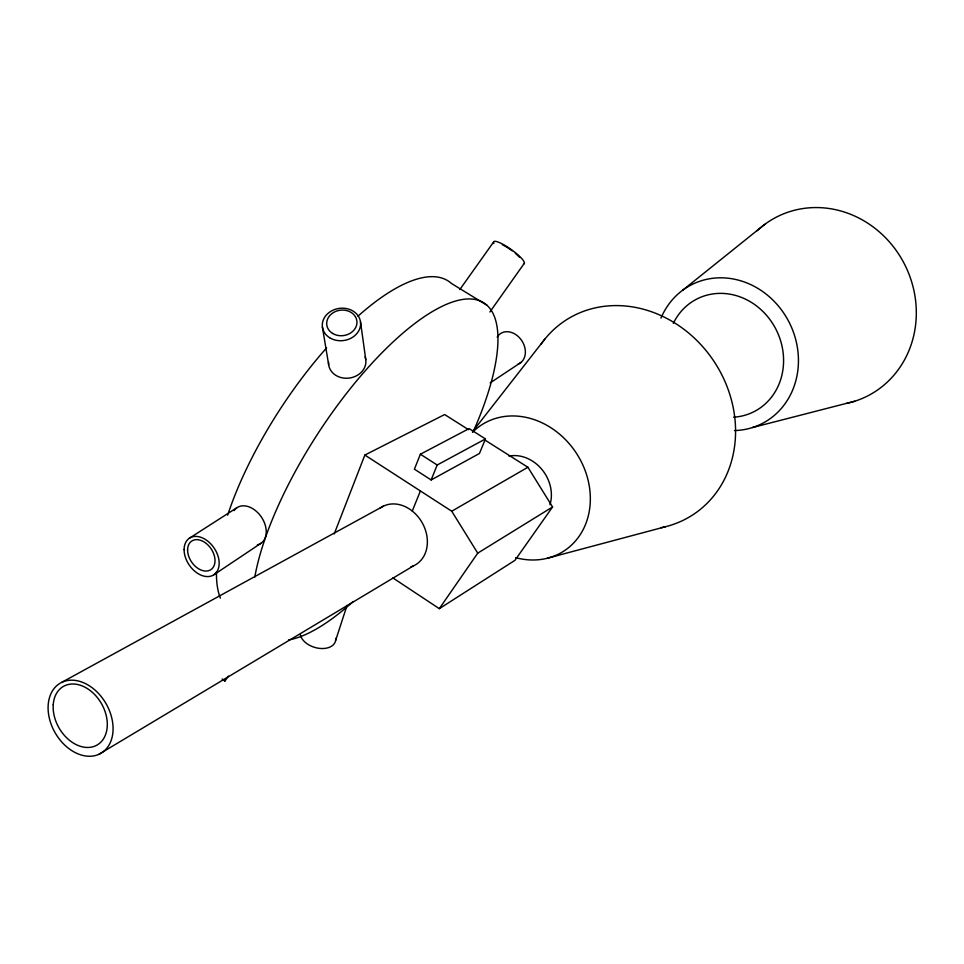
<?xml version="1.0" encoding="UTF-8"?>
<svg xmlns="http://www.w3.org/2000/svg" width="964" height="964" viewBox="0 0 964 964"><rect width="100%" height="100%" fill="white"/><g stroke="black" fill="none" stroke-linecap="round" stroke-linejoin="round"><path stroke-width="1.45" d="M335.641 640.433L347.064 605.344M334.231 533.911L364.85 455.056L444.633 414.544L468.612 429.715M420.388 454.225L414.399 469.167L431.137 479.952L479.445 453.478L485.47 438.933L469.107 428.582L420.388 454.225L437.198 464.997L485.47 438.933M412.279 511.053L420.4 490.965M431.137 479.952L437.198 464.997M392.878 577.93L439.319 608.658L477.734 553.143L552.565 506.956L527.911 467.263L485.013 440.102M552.565 506.956L514.969 560.313L439.319 608.658M222.094 679.005L224.974 680.982L228.396 676.138M489.893 311.999L524.344 263.256M459.852 289.513L493.556 242.085M472.493 431.727L544.756 339.22M682.693 290.224L764.741 224.371M213.948 574.725L260.967 543.286M490.158 382.913L520.982 362.44M189.173 538.358L236.819 507.775M98.738 754.402A40.548 29.33 60 0 0 94.821 689.899A40.548 29.33 60 0 0 48.164 710.348A40.548 29.33 60 0 0 98.738 754.402L413.544 565.82M364.85 455.056L451.742 511.221L527.911 467.263M61.937 682.247L383.539 506.076M547.287 558.252L665.546 526.706M752.571 427.522L854.743 401.241M487.073 305.323L451.477 283.488A198.09 70.721 -56.8 0 0 357.921 316.228M223.588 680.006L224.974 680.982M451.742 511.221L477.734 553.143M322.398 327.049L328.664 364.802M360.488 321.759L365.766 359.608M379.924 508.257A33.451 26.884 60.1 0 1 422.726 523.741A33.451 26.884 60.1 0 1 410.905 566.82M254.785 577.135A199.114 67.805 -56.9 0 1 425.088 316.156A199.114 67.805 -56.9 0 1 473.36 431.402M352.945 601.705A199.114 67.805 -56.9 0 1 288.501 639.951M220.37 598.15A198.09 70.721 -56.8 0 1 216.478 571.953M227.673 515.138A198.09 70.721 -56.8 0 1 326.603 347.884M493.869 243.518A18.75 3.856 35.5 0 1 509.872 248.567A18.75 3.856 35.5 0 1 523.548 263.931M502.352 244.711A15.689 3.229 35.5 0 1 512.173 250.845M515.318 253.327A15.689 3.229 35.5 0 1 519.512 257.268M365.091 356.909A18.738 15.942 -7.8 0 1 349.462 378.045A18.738 15.942 -7.8 0 1 328.579 362.018M541.19 343.955A116.21 101.678 56.5 0 1 714.481 362.103A116.21 101.678 56.5 0 1 661.208 527.682M472.517 432.306A75.312 63.901 56.5 0 1 585.847 472.529A75.312 63.901 56.5 0 1 515.668 557.65M508.992 456.093A35.849 30.39 56.6 0 1 541.696 469.191A35.849 30.39 56.6 0 1 549.962 504.787M757.089 230.758A100.377 92.544 63.7 0 1 904.22 263.606A100.377 92.544 63.7 0 1 846.5 403.422M660.967 318.108A77.867 70.059 63.6 0 1 743.533 281.693A77.867 70.059 63.6 0 1 798.3 365.489A77.867 70.059 63.6 0 1 734.472 430.559M673.33 323.338A63.166 56.816 63.6 0 1 772.574 323.398A63.166 56.816 63.6 0 1 733.532 417.195M234.059 510.619A21.473 15.026 56.1 0 1 261.34 516.969A21.473 15.026 56.1 0 1 257.34 544.865M335.713 638.349A18.256 11.785 17 0 1 319.759 648.411A18.256 11.785 17 0 1 300.334 634.734M497.159 337.147A17.713 13.821 56.9 0 1 520.897 339.412A17.713 13.821 56.9 0 1 517.873 364.247M53.237 704.6A33.8 24.449 60.1 0 0 91.833 747.04A33.8 24.449 60.1 0 0 95.629 695.574A33.8 24.449 60.1 0 0 53.237 704.6M329.652 337.725A19.22 16.219 -7.6 0 0 360.44 326.001A19.22 16.219 -7.6 0 0 334.267 309.661A19.22 16.219 -7.6 0 0 329.652 337.725M332.568 333.411A15.183 12.797 -7.6 0 0 356.825 324.037A15.183 12.797 -7.6 0 0 336.062 311.252A15.183 12.797 -7.6 0 0 332.568 333.411M184.1 549.576A22.003 15.075 56 0 0 210.309 576.291A22.003 15.075 56 0 0 210.501 543.6A22.003 15.075 56 0 0 184.1 549.576M187.594 549.974A17.207 11.785 56 0 0 208.091 570.833A17.207 11.785 56 0 0 208.224 545.263A17.207 11.785 56 0 0 187.594 549.974"/></g></svg>
